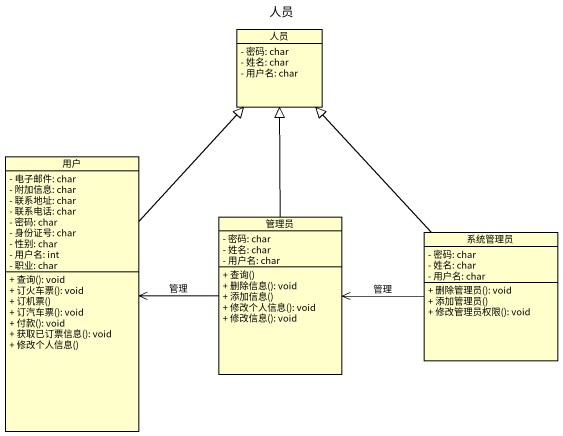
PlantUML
@startuml
title 人员
hide circle
hide empty members
skinparam classAttributeIconSize 0
class 人员 {
  - 密码: char
  - 姓名: char
  - 用户名: char
}
class 用户 {
  - 电子邮件: char
  - 附加信息: char
  - 联系地址: char
  - 联系电话: char
  - 密码: char
  - 身份证号: char
  - 性别: char
  - 用户名: int
  - 职业: char
  + 查询(): void
  + 订火车票(): void
  + 订机票()
  + 订汽车票(): void
  + 付款(): void
  + 获取已订票信息(): void
  + 修改个人信息()
}
class 管理员 {
  - 密码: char
  - 姓名: char
  - 用户名: char
  + 查询()
  + 删除信息(): void
  + 添加信息()
  + 修改个人信息(): void
  + 修改信息(): void
}
class 系统管理员 {
  - 密码: char
  - 姓名: char
  - 用户名: char
  + 删除管理员(): void
  + 添加管理员()
  + 修改管理员权限(): void
}
用户 -up-|> 人员
管理员 -up-|> 人员
管理员 -left-> 用户 : 管理
系统管理员 -up-|> 人员
系统管理员 -left-> 管理员 : 管理
@enduml
